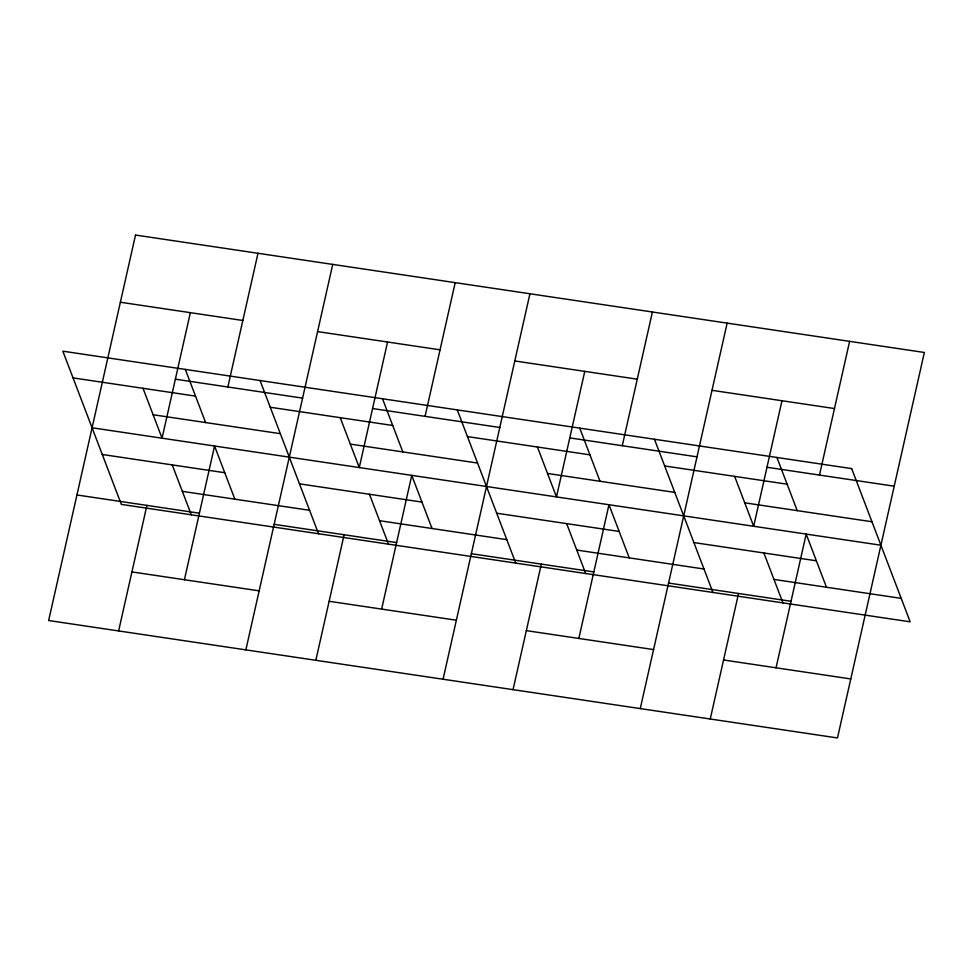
<?xml version="1.0" encoding="UTF-8"?>
<svg xmlns="http://www.w3.org/2000/svg" width="973" height="973" viewBox="0 0 973 973"><rect width="100%" height="100%" fill="white"/><g stroke="black" fill="none" stroke-linecap="round" stroke-linejoin="round"><path stroke-width="1.46" d="M118.621 630.93L146.923 505.388M190.355 312.661L162.065 438.203L143.019 388.3M184.42 579.726L214.559 446.011L234.846 499.161M227.852 386.999L257.991 253.284M245.853 649.879L332.73 264.413M315.836 660.29L344.126 534.749M387.558 342.022L359.268 467.563L340.222 417.66M381.635 609.086L411.761 475.371L432.048 528.521M425.067 416.359L455.194 282.644M443.068 679.227L529.932 293.773M513.039 689.65L541.329 564.109M584.773 371.382L556.471 496.923L537.437 447.021M578.838 638.446L608.976 504.732L629.251 557.882M622.27 445.719L652.409 312.005M640.27 708.587L727.147 323.121M710.254 719.011L738.543 593.469M781.976 400.742L753.686 526.271L734.639 476.381M776.04 667.806L806.179 534.092L826.466 587.242M819.485 475.079L849.611 341.365M120.372 302.238L242.849 320.482M317.587 331.598L440.051 349.83M514.79 360.959L637.266 379.19M712.005 390.319L834.469 408.551M175.359 379.178L302.591 398.127M372.574 408.538L499.806 427.488M569.777 437.899L697.009 456.848M766.979 467.259L894.211 486.196M73.036 377.889L195.512 396.12M270.251 407.249L392.715 425.481M467.454 436.597L589.93 454.841M664.668 465.958L787.133 484.189M153.102 414.741L280.333 433.678M350.316 444.102L477.548 463.039M547.519 473.462L674.751 492.399M744.734 502.822L871.966 521.759M92.082 427.779L880.918 545.221M102.274 454.488L224.751 472.72M299.489 483.849L421.954 502.08M496.692 513.209L619.169 531.44M693.907 542.569L816.371 560.801M182.34 491.353L309.572 510.29M379.555 520.701L506.787 539.65M576.758 550.061L703.99 569.01M773.973 579.422L901.205 598.371M76.94 494.977L199.416 513.209M274.155 524.338L396.619 542.569M471.358 553.698L593.834 571.929M668.56 583.058L791.037 601.29M131.927 571.917L259.159 590.854M329.129 601.278L456.361 620.215M526.344 630.638L653.576 649.575M723.547 659.986L850.779 678.935M776.94 457.492L797.228 510.63M763.878 552.98L782.924 602.883M654.476 439.249L712.941 592.46M579.738 428.132L600.025 481.27M566.663 523.62L585.71 573.523M457.261 409.901L515.739 563.099M382.523 398.772L402.81 451.922M369.46 494.272L388.507 544.162M260.059 380.54L318.524 533.751M185.32 369.412L205.607 422.562M172.257 464.912L191.292 514.802M135.515 235.052L48.65 620.519L837.485 737.948L924.35 352.481L135.515 235.052M851.679 468.609L62.844 351.18L121.321 504.391L910.156 621.82L851.679 468.609"/></g></svg>
